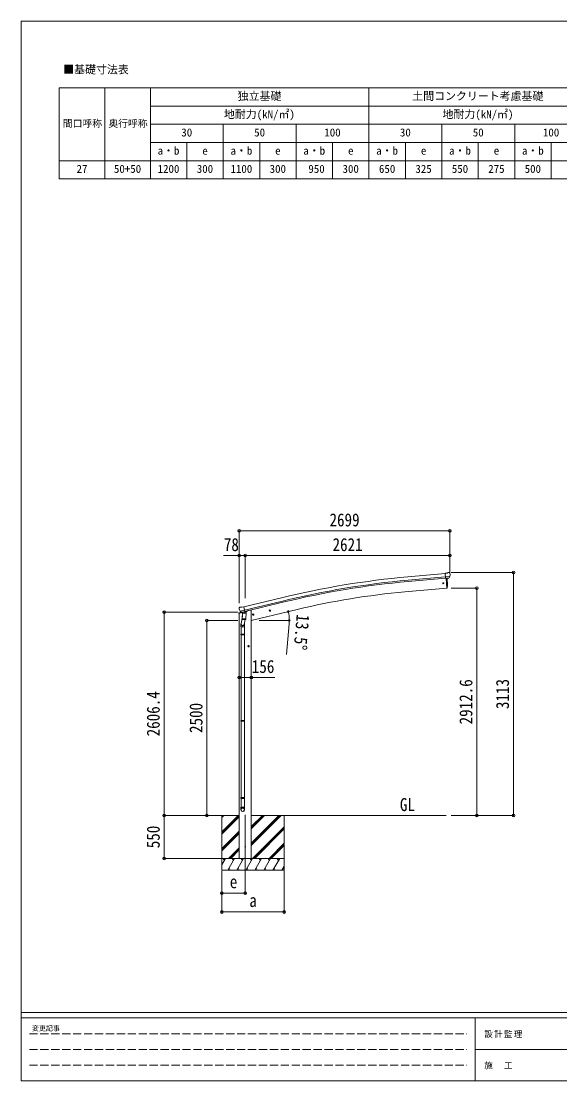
# Model space of a CAD drawing. Units: millimetres at full size, with parts at other scales. Extents: x -9783 to 9892, y -6828 to 6752.
# Drawn here: x -9783 to -2884, y -6828 to 6752 of the extents above; entities that cross this region are included whole.
import ezdxf
from ezdxf.enums import TextEntityAlignment as Align

# ---------------------------------------------------------------- set-up
doc = ezdxf.new("R2010")
doc.units = ezdxf.units.MM
doc.header["$LTSCALE"] = 35
doc.header["$PDMODE"] = 32
doc.header["$PDSIZE"] = 35
doc.linetypes.add('DASHED3', pattern=[4, 3, -1])
for name, color, linetype, lineweight in [('0-0_0', 7, 'Continuous', 9), ('0-1_本体', 4, 'Continuous', 9), ('0-2_部品', 7, 'Continuous', 9), ('0-8_PARTS2', 2, 'Continuous', 9), ('0-A_寸法', 6, 'Continuous', 9), ('1-0_FRAME', 7, 'Continuous', 18), ('F-0_240', 7, 'Continuous', 9)]:
    doc.layers.add(name, color=color, linetype=linetype, lineweight=lineweight)
doc.styles.add('ＭＳ ゴシック', font='')
doc.styles.get('ＭＳ ゴシック').set_extended_font_data('MS Gothic')

msp = doc.modelspace()

# ---------------------------------------------------------------- linework, layer by layer
at = {"layer": '0-0_0', "color": 6}
for p, q in [((-3477.9, -3428.13), (-3477.9, -315.13)), ((-3946.91, -515.53), (-3946.91, -3428.13))]:
    msp.add_line(p, q, dxfattribs=at)
at = {"layer": '0-0_0'}
for p, q in [((-7587.58, -3428.13), (-6991.24, -3428.13)), ((-7213.49, -3428.13), (-7213.49, -4128.13)), ((-7213.49, -3639.36), (-7002.26, -3428.13)), ((-7213.49, -3455.51), (-7186.11, -3428.13)), ((-7213.49, -3441.37), (-7200.25, -3428.13)), ((-7213.49, -3653.5), (-6991.24, -3431.25)), ((-7213.49, -3667.64), (-6991.24, -3445.4)), ((-6835.74, -3810.39), (-6453.48, -3428.13)), ((-6835.74, -3782.11), (-6481.76, -3428.13)), ((-6835.74, -3796.25), (-6467.62, -3428.13)), ((-6835.74, -3598.26), (-6665.61, -3428.13)), ((-6835.74, -3584.12), (-6679.75, -3428.13)), ((-6835.74, -3569.98), (-6693.9, -3428.13)), ((-6835.74, -3428.13), (-4341.01, -3428.13)), ((-6413.49, -3428.13), (-6413.49, -4128.13)), ((-7213.49, -3851.49), (-6991.24, -3629.24)), ((-7213.49, -3865.63), (-6991.24, -3643.38)), ((-7213.49, -3879.78), (-6991.24, -3657.53)), ((-6819.64, -3978.13), (-6413.49, -3571.99)), ((-6805.49, -3978.13), (-6413.49, -3586.14)), ((-6791.35, -3978.13), (-6413.49, -3600.28)), ((-6607.5, -3978.13), (-6413.49, -3784.12)), ((-6593.36, -3978.13), (-6413.49, -3798.27)), ((-7128, -3978.13), (-6991.24, -3841.37)), ((-7113.86, -3978.13), (-6991.24, -3855.52)), ((-7099.72, -3978.13), (-6991.24, -3869.66)), ((-6579.22, -3978.13), (-6413.49, -3812.41)), ((-6413.49, -3978.13), (-7213.49, -3978.13)), ((-7213.49, -4061.96), (-7165.09, -3978.13)), ((-7180.09, -4004.11), (-7195.1, -3978.13)), ((-7136.23, -4128.13), (-7049.62, -3978.13)), ((-7064.63, -4004.11), (-7079.63, -3978.13)), ((-7020.76, -4128.13), (-6934.15, -3978.13)), ((-6949.15, -4004.11), (-6964.16, -3978.13)), ((-6905.29, -4128.13), (-6818.68, -3978.13)), ((-6833.68, -4004.11), (-6848.69, -3978.13)), ((-6789.82, -4128.13), (-6703.21, -3978.13)), ((-6718.21, -4004.11), (-6733.21, -3978.13)), ((-6674.35, -4128.13), (-6587.74, -3978.13)), ((-6617.74, -3978.13), (-6602.74, -4004.11)), ((-6558.88, -4128.13), (-6472.27, -3978.13)), ((-6487.27, -4004.11), (-6502.27, -3978.13)), ((-7213.49, -4128.13), (-6413.49, -4128.13)), ((-7121.23, -4102.15), (-7106.23, -4128.13)), ((-7005.76, -4102.15), (-6990.76, -4128.13)), ((-6890.29, -4102.15), (-6875.29, -4128.13)), ((-6774.82, -4102.15), (-6759.82, -4128.13)), ((-6659.35, -4102.15), (-6644.35, -4128.13)), ((-6543.88, -4102.15), (-6528.88, -4128.13)), ((-6443.41, -4128.13), (-6413.49, -4076.32)), ((-6428.41, -4102.15), (-6413.41, -4128.13))]:
    msp.add_line(p, q, dxfattribs=at)
at = {"layer": '0-1_本体'}
for p, q in [((-4354.13, -325.73), (-4831.64, -368.93)), ((-4350.37, -368.73), (-4827.76, -411.92)), ((-4348.9, -385.5), (-4826.24, -428.68)), ((-4341.67, -387.88), (-4330.5, -515.49)), ((-4868.45, -562.55), (-4330.5, -515.49)), ((-6930.97, -754.54), (-6448.09, -637.06)), ((-6920.89, -796.51), (-6437.88, -679.04)), ((-6916.96, -812.89), (-6433.91, -695.4)), ((-6835.49, -928.13), (-6249.82, -787.52)), ((-6835.49, -798.13), (-6835.49, -3978.13)), ((-6990.99, -837.84), (-6990.99, -3978.13)), ((-6859.99, -1257.63), (-6879.99, -1257.63)), ((-6869.99, -1250.13), (-6876.49, -1253.88)), ((-6876.49, -1253.88), (-6876.49, -1261.38)), ((-6876.49, -1261.38), (-6869.99, -1265.14)), ((-6869.99, -1267.63), (-6869.99, -1247.63)), ((-6863.49, -1253.88), (-6869.99, -1250.13))]:
    msp.add_line(p, q, dxfattribs=at)
at = {"layer": '0-1_本体', "color": 6}
msp.add_line((-6835.24, -1658.31), (-6991.24, -1658.31), dxfattribs=at)
at = {"layer": '0-1_本体'}
for points in [[(-6835.49, -798.13), (-6855.49, -798.13), (-6889, -806.18)], [(-6869.99, -1265.14), (-6863.49, -1261.38), (-6863.49, -1253.88)]]:
    msp.add_lwpolyline(points, dxfattribs=at)
for radius in [8.5, 7.7, 6.5]:
    msp.add_circle((-6869.99, -1257.63), radius, dxfattribs=at)
for centre, radius, start, end in [((-3835.52, -11378.94), 11054.98, 95.16866, 103.66973), ((-3835.52, -11378.94), 11011.82, 95.16974, 103.66973), ((-3835.52, -11378.94), 10994.98, 95.16974, 103.66973), ((-4045.46, -9969.33), 9442.71, 95.00001, 103.5)]:
    msp.add_arc(centre, radius, start, end, dxfattribs=at)
at = {"layer": '0-2_部品'}
for p, q in [((-4327.75, -321.28), (-4354.32, -323.61)), ((-4348.66, -388.27), (-4354.32, -323.61)), ((-4291.45, -363.57), (-4350.37, -368.73)), ((-4338.7, -387.4), (-4348.66, -388.27)), ((-4341.69, -387.66), (-4330.52, -515.26)), ((-4327.75, -321.28), (-4316.03, -314.52)), ((-4301.13, -312.93), (-4314.79, -314.12)), ((-4305.09, -384.46), (-4312.8, -385.13)), ((-4302.7, -383.06), (-4291.77, -364.12)), ((-4291.99, -318.68), (-4297.48, -314.08)), ((-4290.93, -320.72), (-4290.81, -322.06)), ((-4330.52, -515.26), (-4328.47, -515.01)), ((-6992.68, -770.12), (-6992.4, -771.27)), ((-6988.46, -761.54), (-6992.32, -767.84)), ((-6985.36, -759.3), (-6972.18, -756.13)), ((-6978.62, -810.43), (-6921.12, -796.62)), ((-6961.77, -825.34), (-6978.15, -810.85)), ((-6957.62, -758.81), (-6970.88, -756.11)), ((-6957.62, -758.81), (-6931.69, -752.58)), ((-6916.91, -814.15), (-6915.97, -814.21)), ((-6915.97, -814.21), (-6902.65, -829.53)), ((-6911.97, -818.81), (-6893.08, -814.27)), ((-6889.25, -806.1), (-6889.25, -809.41)), ((-6607.01, -804.31), (-6587.56, -799.65)), ((-6602.45, -796.54), (-6604.59, -803.73)), ((-6595.16, -794.78), (-6602.45, -796.54)), ((-6594.95, -811.7), (-6599.62, -792.26)), ((-6589.99, -800.23), (-6595.16, -794.78)), ((-6592.12, -807.42), (-6589.99, -800.23)), ((-6993.81, -838.45), (-6951.1, -828.2)), ((-6993.81, -831.56), (-6993.81, -838.45)), ((-6965.3, -822.35), (-6991.51, -828.64)), ((-6950.18, -874.86), (-6966.09, -971.03)), ((-6959.06, -825.9), (-6951.54, -824.1)), ((-6958.23, -825.8), (-6956.7, -825.43)), ((-6956.7, -825.43), (-6919.99, -816.62)), ((-6954.86, -825.66), (-6954.91, -826.4)), ((-6954.16, -827.44), (-6928.34, -833.88)), ((-6952.77, -912.09), (-6951.9, -899.62)), ((-6952.38, -913.45), (-6952.38, -913.45)), ((-6947.24, -832.79), (-6951.91, -899.62)), ((-6906.22, -902.82), (-6951.91, -899.62)), ((-6950.93, -914.23), (-6909.23, -917.14)), ((-6901.55, -835.98), (-6947.24, -832.79)), ((-6945.46, -829.61), (-6945.69, -832.89)), ((-6925.95, -818.44), (-6926.97, -833.05)), ((-6914.66, -916.76), (-6925.39, -980.35)), ((-6919.99, -816.62), (-6918.46, -816.25)), ((-6906.24, -902.82), (-6907.12, -915.51)), ((-6906.22, -902.82), (-6901.55, -835.98)), ((-6902.65, -829.53), (-6903.1, -835.87)), ((-6820.93, -855.67), (-6801.48, -851)), ((-6816.38, -847.89), (-6818.51, -855.09)), ((-6809.08, -846.14), (-6816.38, -847.89)), ((-6808.87, -863.06), (-6813.54, -843.61)), ((-6803.91, -851.59), (-6809.08, -846.14)), ((-6806.04, -858.78), (-6803.91, -851.59)), ((-6968.24, -1008.19), (-6968.24, -973.84)), ((-6922.24, -1008.19), (-6968.24, -1008.19)), ((-6966.24, -1008.19), (-6966.24, -1102.19)), ((-6924.24, -1008.19), (-6924.24, -1102.19)), ((-6922.24, -973.53), (-6922.24, -1008.19)), ((-6968.24, -1104.19), (-6967.24, -1102.19)), ((-6922.24, -1104.19), (-6968.24, -1104.19)), ((-6922.24, -1112.19), (-6968.24, -1112.19)), ((-6923.24, -1102.19), (-6967.24, -1102.19)), ((-6923.24, -1114.19), (-6967.24, -1114.19)), ((-6966.24, -1114.19), (-6966.24, -2208.38)), ((-6924.24, -1114.19), (-6924.24, -2208.38)), ((-6922.24, -1104.19), (-6923.24, -1102.19)), ((-6922.24, -1112.19), (-6923.24, -1114.19)), ((-6922.24, -1104.19), (-6922.24, -1112.19)), ((-6859.74, -1258.25), (-6879.74, -1258.25)), ((-6869.74, -1250.75), (-6876.24, -1254.5)), ((-6876.24, -1254.5), (-6876.24, -1262)), ((-6876.24, -1262), (-6869.74, -1265.76)), ((-6869.74, -1268.25), (-6869.74, -1248.25)), ((-6863.24, -1254.5), (-6869.74, -1250.75)), ((-6968.24, -2210.38), (-6967.24, -2208.38)), ((-6922.24, -2210.38), (-6968.24, -2210.38)), ((-6922.24, -2218.38), (-6968.24, -2218.38)), ((-6923.24, -2208.38), (-6967.24, -2208.38)), ((-6923.24, -2220.38), (-6967.24, -2220.38)), ((-6966.24, -2220.38), (-6966.24, -3198.56)), ((-6924.24, -2220.38), (-6924.24, -3198.56)), ((-6922.24, -2210.38), (-6923.24, -2208.38)), ((-6922.24, -2218.38), (-6923.24, -2220.38)), ((-6922.24, -2210.38), (-6922.24, -2218.38)), ((-6968.24, -3200.56), (-6967.24, -3198.56)), ((-6922.24, -3200.56), (-6968.24, -3200.56)), ((-6922.24, -3208.56), (-6968.24, -3208.56)), ((-6923.24, -3198.56), (-6967.24, -3198.56)), ((-6923.24, -3210.56), (-6967.24, -3210.56)), ((-6966.24, -3210.56), (-6966.24, -3320.56)), ((-6924.24, -3210.56), (-6924.24, -3320.56)), ((-6922.24, -3200.56), (-6923.24, -3198.56)), ((-6922.24, -3208.56), (-6923.24, -3210.56)), ((-6922.24, -3200.56), (-6922.24, -3208.56)), ((-6968.24, -3354.71), (-6968.24, -3320.56)), ((-6922.24, -3320.56), (-6968.24, -3320.56)), ((-6922.24, -3354.71), (-6922.24, -3320.56))]:
    msp.add_line(p, q, dxfattribs=at)
for points in [[(-4338.7, -387.4), (-4338.43, -387.46), (-4313.05, -385.24), (-4312.8, -385.13)], [(-4291.38, -362.94), (-4291.67, -363.92), (-4291.77, -364.12)], [(-6978.9, -809.85), (-6978.31, -810.69), (-6978.15, -810.85)], [(-6926.26, -818.03), (-6916.54, -815.69), (-6931.69, -752.58)], [(-6604.59, -803.73), (-6599.42, -809.18), (-6592.12, -807.42)], [(-6926.26, -818.03), (-6926.5, -818.18), (-6951.27, -824.13), (-6951.54, -824.1)], [(-6818.51, -855.09), (-6813.34, -860.53), (-6806.04, -858.78)], [(-6968.24, -1104.19), (-6968.24, -1112.19), (-6967.24, -1114.19)], [(-6869.74, -1265.76), (-6863.24, -1262), (-6863.24, -1254.5)], [(-6968.24, -2210.38), (-6968.24, -2218.38), (-6967.24, -2220.38)], [(-6968.24, -3200.56), (-6968.24, -3208.56), (-6967.24, -3210.56)]]:
    msp.add_lwpolyline(points, dxfattribs=at)
for centre, radius in [((-4376.21, -452), 6.5), ((-6597.29, -801.98), 8.5), ((-6597.29, -801.98), 7.7), ((-6597.29, -801.98), 6.5), ((-6811.21, -853.34), 8.5), ((-6811.21, -853.34), 7.7), ((-6811.21, -853.34), 6.5), ((-6869.74, -1258.25), 8.5), ((-6869.74, -1258.25), 7.7), ((-6869.74, -1258.25), 6.5)]:
    msp.add_circle(centre, radius, dxfattribs=at)
at = {"layer": '0-2_部品', "color": 4}
msp.add_circle((-6913.24, -3828.13), 4.5, dxfattribs=at)
at = {"layer": '0-2_部品'}
for centre, radius, start, end in [((-5224.29, -459.45), 900, 356.63919, 4.64986), ((-4314.53, -317.11), 3, 95, 120), ((-4300.69, -317.91), 5, 50.00648, 94.99352), ((-4492.44, -339.7), 202.4, 353.4085, 5), ((-4328.83, -512.03), 3, 277, 356.63919), ((-6795.6, -724.02), 202.4, 193.5, 205.09125), ((-6984.2, -764.16), 5, 103.5, 148.5), ((-6971.48, -759.05), 3, 78.5, 103.5), ((-6894.25, -809.41), 5, 283.5, 0), ((-6990.81, -831.56), 3, 103.5, 180), ((-6958.34, -825.31), 0.5, 248.23754, 283.5), ((-6955.36, -825.62), 0.5, 356, 103.5), ((-6953.91, -826.47), 1, 176, 256), ((-6950.83, -912.26), 1.95, 175.04017, 217.47766), ((-6950.79, -912.23), 2, 217.40962, 266), ((-6927.99, -832.91), 1.03, 250.03897, 351.96569), ((-6925.35, -818.52), 0.604, 100.59842, 172.20595), ((-6918.58, -815.77), 0.5, 283.5, 318.76246), ((-6909.09, -915.15), 2, 266, 349.46843), ((-6938.24, -973.84), 30, 177.45142, 180)]:
    msp.add_arc(centre, radius, start, end, dxfattribs=at)
for centre, major_axis, ratio, start_param, end_param in [((-4305.36, -381.46), (1.62, -2.54), 0.997631, 5.80419048, 5.89294842), ((-4305.43, -381.35), (-3.5, 2.17), 0.650902, 2.11455212, 2.18736272), ((-4305.3, -381.55), (1.62, -2.54), 0.997631, 5.96575902, 6.76218013), ((-4286.6, -316.68), (-15.35, 3.44), 0.101033, 5.97514262, 5.97537366), ((-4293.92, -320.98), (2.71, -1.31), 0.997474, 0.53665673, 1.32256522), ((-6989.76, -769.41), (-1.57, -2.57), 0.99628, 4.71238898, 5.49965061), ((-6959.79, -823.08), (-0.73, -2.92), 0.997631, 5.80419048, 6.60061159), ((-6959.73, -822.85), (2.63, 3.16), 0.650902, 4.09582259, 4.16863319), ((-6959.76, -822.98), (-0.73, -2.92), 0.997631, 0.39023689, 0.47899483), ((-6945.24, -973.53), (23, 0), 0.996195, 2.55602575, 6.56630284), ((-6945.24, -973.53), (21, 0), 0.996195, 2.93491471, 5.95123941), ((-6945.24, -3352.96), (-23, 0), 0.996195, 3.14159265, 6.28318531), ((-6945.24, -3354.71), (-23, 0), 0.996195, 3.14159265, 6.28318531), ((-6945.24, -3354.71), (0, -23.43), 0.981806, 4.71238898, 7.85398163)]:
    msp.add_ellipse(centre, major_axis=major_axis, ratio=ratio, start_param=start_param, end_param=end_param, dxfattribs=at)
msp.add_ellipse((-6945.24, -3354.71), major_axis=(21, 0), ratio=0.996195, dxfattribs=at)
at = {"layer": '0-8_PARTS2'}
msp.add_line((-6913.24, -3418.92), (-6913.24, -4178.13), dxfattribs=at)
at = {"layer": '0-A_寸法'}
for p, q in [((-6991.24, 220.23), (-4292.24, 220.23)), ((-4292.24, 220.23), (-4292.24, -96.39)), ((-6991.24, -96.39), (-6991.24, -708.62)), ((-6991.24, -96.39), (-6913.24, -96.39)), ((-6913.24, -96.39), (-6913.24, -644.25)), ((-6913.24, -96.39), (-4292.24, -96.39)), ((-4292.24, -96.39), (-4292.24, -325.4)), ((-3477.9, -315.13), (-4275.74, -315.13)), ((-3946.91, -515.53), (-4275.74, -515.53)), ((-7951.82, -821.73), (-7006.73, -821.73)), ((-7951.82, -3428.13), (-7951.82, -821.73)), ((-7403.85, -928.13), (-7006.73, -928.13)), ((-7403.85, -3428.13), (-7403.85, -928.13)), ((-6734.74, -928.13), (-6347.89, -928.13)), ((-6350.74, -970.59), (-6385.1, -1363.09)), ((-6835.24, -1658.31), (-6535.24, -1658.31)), ((-7951.82, -3428.13), (-7223.7, -3428.13)), ((-7951.82, -3978.13), (-7951.82, -3428.13)), ((-3946.91, -3428.13), (-4275.74, -3428.13)), ((-3477.9, -3428.13), (-3946.91, -3428.13)), ((-7951.82, -3978.13), (-7223.7, -3978.13)), ((-7213.49, -4664.5), (-7213.49, -4135.55)), ((-7213.49, -4424.52), (-7213.49, -4135.55)), ((-6913.24, -4424.52), (-6913.24, -4135.55)), ((-6413.49, -4664.5), (-6413.49, -4135.55)), ((-6913.24, -4424.52), (-7213.49, -4424.52)), ((-7213.49, -4664.5), (-6413.49, -4664.5))]:
    msp.add_line(p, q, dxfattribs=at)
msp.add_lwpolyline([(-6991.24, 220.23), (-6991.24, -96.39), (-7191.24, -96.39)], dxfattribs=at)
for centre in [(-6362.34, -814.48), (-6348.89, -928.13)]:
    msp.add_circle(centre, 10.62, dxfattribs=at)
for start, end in [(0, 13.5), (354.99678, 0)]:
    msp.add_arc((-6835.74, -928.13), 486.86, start, end, dxfattribs=at)
for p in [(-6991.24, 220.23), (-4292.24, 220.23), (-6991.24, -96.39), (-6913.24, -96.39), (-4292.24, -96.39), (-3477.9, -315.13), (-3946.91, -515.53), (-7951.82, -821.73), (-7403.85, -928.13), (-6991.24, -1658.31), (-6835.24, -1658.31), (-7951.82, -3428.13), (-7403.85, -3428.13), (-3946.91, -3428.13), (-3477.9, -3428.13), (-7951.82, -3978.13), (-7213.49, -4424.52), (-6913.24, -4424.52), (-7213.49, -4664.5), (-6413.49, -4664.5)]:
    msp.add_point(p, dxfattribs=at)
at = {"layer": '1-0_FRAME'}
for p, q in [((-9294.96, 5897.55), (-2528.29, 5897.55)), ((-9294.96, 5897.55), (-9294.96, 4730.88)), ((-8711.62, 5897.55), (-8711.62, 4730.88)), ((-5328.29, 5897.55), (-5328.29, 4730.88)), ((-8128.29, 5664.21), (-2528.29, 5664.21)), ((-8128.29, 5430.88), (-2528.29, 5430.88)), ((-4394.96, 5430.88), (-4394.96, 4730.88)), ((-8128.29, 5197.55), (-2528.29, 5197.55)), ((-3928.29, 5197.55), (-3928.29, 4730.88)), ((-2994.96, 5197.55), (-2994.96, 4730.88))]:
    msp.add_line(p, q, dxfattribs=at)
for points in [[(-8128.29, 5897.55), (-8128.29, 5664.21), (-8128.29, 4964.21), (-8128.29, 4730.88)], [(-7194.96, 5430.88), (-7194.96, 5197.55), (-7194.96, 4730.88)], [(-6261.62, 5430.88), (-6261.62, 5197.55), (-6261.62, 4730.88)], [(-3461.62, 5430.88), (-3461.62, 4964.21), (-3461.62, 4730.88)], [(-7661.62, 5197.55), (-7661.62, 4964.21), (-7661.62, 4730.88)], [(-6728.29, 5197.55), (-6728.29, 4964.21), (-6728.29, 4730.88)], [(-5794.96, 5197.55), (-5794.96, 4964.21), (-5794.96, 4730.88)], [(-4861.62, 5197.55), (-4861.62, 4964.21), (-4861.62, 4730.88)], [(-9294.96, 4964.21), (-8128.29, 4964.21), (-2528.29, 4964.21)], [(-9294.96, 4730.88), (-8711.62, 4730.88), (-5328.29, 4730.88), (-3461.62, 4730.88), (-2528.29, 4730.88)]]:
    msp.add_lwpolyline(points, dxfattribs=at)
at = {"layer": 'F-0_240', "color": 5}
for p, q in [((-9783.03, 6751.9), (-9783.03, -6828.1)), ((-9783.03, 6751.9), (9396.97, 6751.9)), ((-9783.03, -5953.1), (9396.97, -5953.1)), ((-9783.03, -6023.1), (6285.75, -6023.1)), ((-3969.25, -6023.1), (-3969.25, -6828.1)), ((-3969.25, -6425.6), (3205.75, -6425.6)), ((-9783.03, -6828.1), (9396.97, -6828.1))]:
    msp.add_line(p, q, dxfattribs=at)
at = {"layer": 'F-0_240', "color": 4, "linetype": 'DASHED3'}
for p, q in [((-9678.03, -6224.35), (-4074.25, -6224.35)), ((-9678.03, -6425.6), (-4074.25, -6425.6)), ((-9678.03, -6626.85), (-4074.25, -6626.85))]:
    msp.add_line(p, q, dxfattribs=at)

# ---------------------------------------------------------------- texts
at = {"layer": '0-0_0', "style": 'ＭＳ ゴシック', "width": 0.85}
msp.add_text('GL', height=166.8, dxfattribs=at).set_placement((-4932.29, -3421.19), align=Align.BOTTOM_LEFT)
at = {"layer": '0-A_寸法', "color": 7, "style": 'ＭＳ ゴシック', "width": 0.85}
for s, p in [('2699', (-5834.24, 227.23)), ('78', (-7187.49, -89.39)), ('2621', (-5795.24, -89.39)), ('156', (-6829.62, -1651.31)), ('e', (-7111.62, -4410.14)), ('a', (-6861.62, -4650.12))]:
    msp.add_text(s, height=166.8, dxfattribs=at).set_placement(p, align=Align.BOTTOM_LEFT)
for s, rotation, p in [('13.5°', 264.997, (-6303.59, -840.46)), ('2912.6', 90, (-3953.91, -2260.58)), ('3113', 90, (-3484.9, -2064.13)), ('2606.4', 90, (-7958.82, -2413.68)), ('2500', 90, (-7410.85, -2370.63)), ('550', 90, (-7958.82, -3847.51))]:
    msp.add_text(s, height=166.8, rotation=rotation, dxfattribs=at).set_placement(p, align=Align.BOTTOM_LEFT)
at = {"layer": '1-0_FRAME', "style": 'ＭＳ ゴシック'}
for s, height, p in [('■基礎寸法表', 102.6, (-9245.02, 6050.4)), ('独立基礎', 102.6, (-7010.23, 5710.39)), ('土間コンクリート考慮基礎', 102.6, (-4774.12, 5710.39)), ('地耐力(kN/㎡)', 102.6, (-7186.45, 5477.06)), ('地耐力(kN/㎡)', 102.6, (-4386.45, 5477.06)), ('間口呼称', 89.81, (-9250.23, 5369.14)), ('奥行呼称', 89.81, (-8666.9, 5369.14)), ('30', 102.6, (-7732.11, 5243.73)), ('50', 102.6, (-6798.78, 5243.73)), ('100', 102.6, (-5900.69, 5243.73)), ('30', 102.6, (-4932.11, 5243.73)), ('50', 102.6, (-3998.78, 5243.73)), ('100', 102.6, (-3100.69, 5243.73)), ('a・b', 102.6, (-8035.93, 5010.39)), ('e', 102.6, (-7463.53, 5010.39)), ('a・b', 102.6, (-7102.6, 5010.39)), ('e', 102.6, (-6530.2, 5010.39)), ('a・b', 102.6, (-6169.26, 5010.39)), ('e', 102.6, (-5596.87, 5010.39)), ('a・b', 102.6, (-5235.93, 5010.39)), ('e', 102.6, (-4663.53, 5010.39)), ('a・b', 102.6, (-4302.6, 5010.39)), ('e', 102.6, (-3730.2, 5010.39)), ('a・b', 102.6, (-3369.26, 5010.39)), ('27', 102.6, (-9073.78, 4777.06)), ('50+50', 102.6, (-8595.44, 4777.06)), ('1200', 102.6, (-8035.93, 4777.06)), ('300', 102.6, (-7534.02, 4777.06)), ('1100', 102.6, (-7102.6, 4777.06)), ('300', 102.6, (-6600.69, 4777.06)), ('950', 102.6, (-6104.85, 4777.06)), ('300', 102.6, (-5667.35, 4777.06)), ('650', 102.6, (-5200.69, 4777.06)), ('325', 102.6, (-4734.02, 4777.06)), ('550', 102.6, (-4267.35, 4777.06)), ('275', 102.6, (-3800.69, 4777.06)), ('500', 102.6, (-3334.02, 4777.06))]:
    msp.add_text(s, height=height, dxfattribs=at).set_placement(p, align=Align.BOTTOM_LEFT)
at = {"layer": 'F-0_240', "style": 'ＭＳ ゴシック'}
msp.add_text('変更記事', height=64.15, dxfattribs=at).set_placement((-9646.27, -6206.85), align=Align.BOTTOM_LEFT)
at = {"layer": 'F-0_240', "char_height": 76.98, "attachment_point": 7, "style": 'ＭＳ ゴシック'}
for s, insert in [('\\T1.17;設計監理', (-3851.04, -6276.85)), ('\\T1.17;施\u3000工', (-3851.04, -6679.35))]:
    msp.add_mtext(s, dxfattribs=dict(at, insert=insert))

doc.saveas('drawing.dxf')
